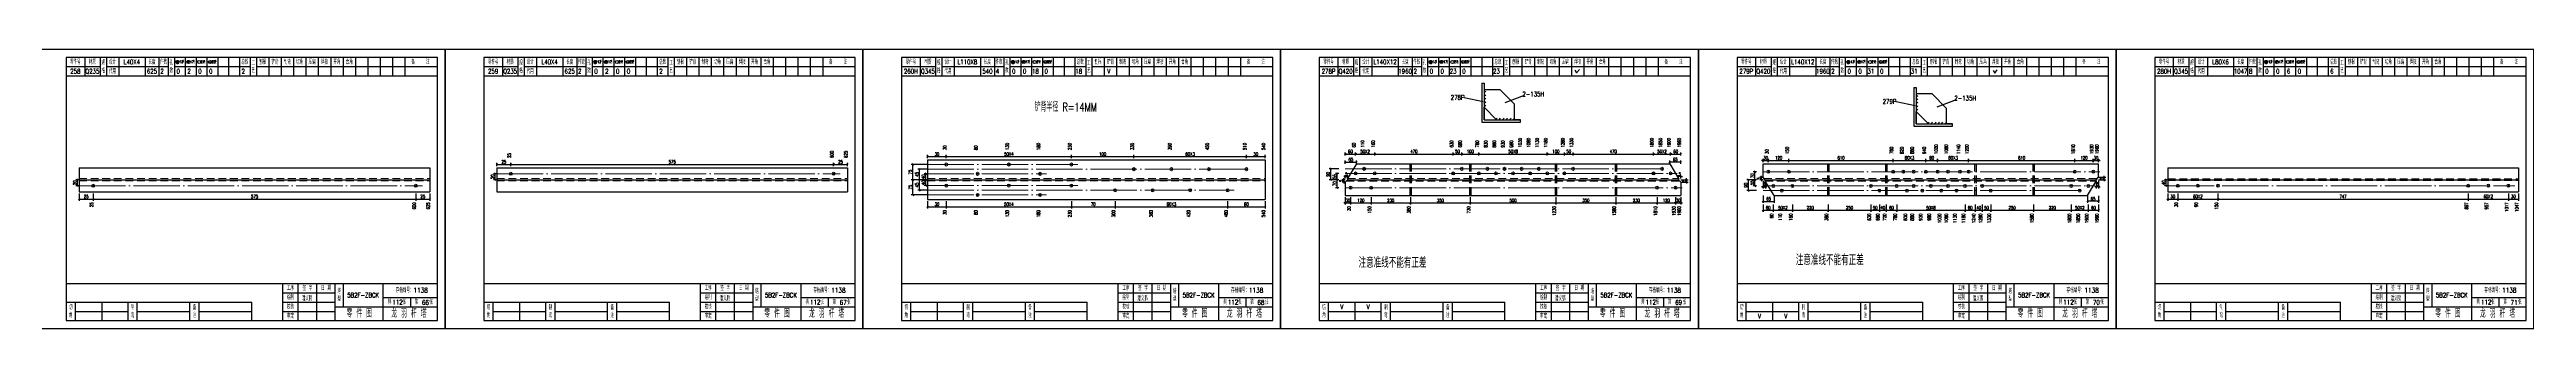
# Model space of a CAD drawing. Header units: millimetres. Extents: x 0 to 30240, y -10896 to -1348.
# Drawn here: x 17564 to 19165, y -2069 to -1889 of the extents above; entities that cross this region are included whole.
import ezdxf
from ezdxf.enums import TextEntityAlignment as Align

# ---------------------------------------------------------------- set-up
doc = ezdxf.new("R2010")
doc.units = ezdxf.units.MM
doc.header["$LTSCALE"] = 20
doc.header["$PDMODE"] = 1
doc.linetypes.add('DASHDOT2X', pattern=[1.75, 1.5, -0.125, 0, -0.125])
doc.linetypes.add('HIDDEN', pattern=[0.375, 0.25, -0.125])
for name, color, linetype, lineweight in [('1', 7, 'Continuous', 25), ('11', 3, 'Continuous', 13), ('2', 1, 'HIDDEN', 13), ('5', 1, 'Continuous', 13), ('7', 2, 'DASHDOT2X', 13)]:
    doc.layers.add(name, color=color, linetype=linetype, lineweight=lineweight)
doc.styles.get("Standard").update_dxf_attribs({"font": 'simplex', "width": 0.7, "bigfont": 'gbhzfs.shx'})
doc.styles.add('SYMBOL_TXT', font='txt.shx', dxfattribs={"width": 0.6})
doc.styles.add('TITLE_TXT', font='simplex.shx', dxfattribs={"width": 0.75, "height": 2.5, "bigfont": 'gbhzfs.shx'})
doc.dimstyles.get("Standard").update_dxf_attribs({"dimtxt": 2.1, "dimasz": 1, "dimexe": 1.05, "dimexo": 0, "dimgap": 0.63, "dimtad": 1, "dimzin": 0, "dimdsep": 46, "dimtxsty": 'standard', "dimblk": 'OBLIQUE', "dimblk1": 'OBLIQUE', "dimblk2": 'OBLIQUE', "dimcen": 0.09, "dimadec": 0, "dimazin": 0, "dimtfac": 1, "dimtdec": 1, "dimtix": 1, "dimtmove": 0, "dimatfit": 3, "dimfxl": 0, "dimtolj": 1, "dimtzin": 0, "dimarcsym": 0})
pattern_1 = [(0, (-3, 0), (0, 0.0125), [])]

# ---------------------------------------------------------------- blocks, each defined once
blk = doc.blocks.new('M12_HOLE')
h = blk.add_hatch()
h.set_pattern_fill('LINE', scale=0.1, style=0)
h.set_pattern_definition(pattern_1)
h.paths.add_polyline_path([(-5, 0, 1), (-1, 0, 1)])
at = {"color": 7}
blk.add_circle((-3, 0), 2, dxfattribs=at)
at = {"color": 7, "attachment_point": 1, "style": 'SYMBOL_TXT'}
for s, insert, char_height, width in [('13\\f??|b0|i0|c0|p54;.', (-0.1, 2.1), 3.5, 5.707), ('5', (3.7, 2.3), 1.8, 2.931)]:
    blk.add_mtext(s, dxfattribs=dict(at, insert=insert, char_height=char_height, width=width))
blk = doc.blocks.new('M16_HOLE')
h = blk.add_hatch()
h.set_pattern_fill('LINE', scale=0.1, style=0)
h.set_pattern_definition(pattern_1)
h.paths.add_polyline_path([(-1.6, 1.4, 0.668179), (-5, 0, 0.198912), (-4.4, -1.4)])
at = {"color": 7}
blk.add_circle((-3, 0), 2, dxfattribs=at)
at = {"color": 7, "attachment_point": 1, "style": 'SYMBOL_TXT'}
for s, insert, char_height, width in [('17.', (-0.4, 2.1), 3.5, 6.316), ('5', (3.6, 2.3), 1.8, 1.822)]:
    blk.add_mtext(s, dxfattribs=dict(at, insert=insert, char_height=char_height, width=width))
blk = doc.blocks.new('M20_HOLE')
at = {"color": 7}
blk.add_circle((-3, 0), 2, dxfattribs=at)
at = {"color": 7, "attachment_point": 1, "style": 'SYMBOL_TXT'}
for s, insert, char_height, width in [('21.', (-0.7, 2), 3.5, 6.074), ('5', (3.3, 2), 1.8, 1.458)]:
    blk.add_mtext(s, dxfattribs=dict(at, insert=insert, char_height=char_height, width=width))
blk = doc.blocks.new('M24_HOLE')
at = {"color": 7}
for radius in [2, 1.5]:
    blk.add_circle((-3, 0), radius, dxfattribs=at)
at = {"color": 7, "attachment_point": 1, "style": 'SYMBOL_TXT'}
for s, insert, char_height, width in [('25.', (-0.7, 2.1), 3.5, 2.429), ('5', (3.9, 2.3), 1.8, 1.944)]:
    blk.add_mtext(s, dxfattribs=dict(at, insert=insert, char_height=char_height, width=width))
blk = doc.blocks.new('JgCard')
for p, q in [((270, 180), (0, 180)), ((0, 180), (0, 0)), ((270, 0), (270, 180)), ((265, 175), (25, 175)), ((25, 175), (25, 5)), ((25, 169), (47, 169)), ((25, 163), (265, 163)), ((37, 175), (37, 163)), ((47, 175), (47, 163)), ((51, 175), (51, 163)), ((51, 169), (91, 169)), ((59, 175), (59, 163)), ((76, 175), (76, 163)), ((85, 175), (85, 163)), ((91, 175), (91, 163)), ((95, 175), (95, 163)), ((95, 169), (144, 169)), ((102, 175), (102, 163)), ((109, 175), (109, 163)), ((116, 175), (116, 163)), ((123, 175), (123, 163)), ((130, 175), (130, 163)), ((137, 175), (137, 163)), ((144, 175), (144, 163)), ((148, 175), (148, 163)), ((148, 169), (265, 169)), ((156, 175), (156, 163)), ((164, 175), (164, 163)), ((172, 175), (172, 163)), ((180, 175), (180, 163)), ((188, 175), (188, 163)), ((196, 175), (196, 163)), ((204, 175), (204, 163)), ((212, 175), (212, 163)), ((220, 175), (220, 163)), ((228, 175), (228, 163)), ((236, 175), (236, 163)), ((244, 175), (244, 163)), ((265, 5), (265, 175)), ((25, 29), (265, 29)), ((25, 17), (145, 17)), ((31, 5), (31, 17)), ((48, 17), (48, 5)), ((65, 5), (65, 17)), ((71, 5), (71, 17)), ((105, 5), (105, 17)), ((111, 5), (111, 17)), ((145, 5), (145, 17)), ((165, 5), (165, 29)), ((165, 23), (199, 23)), ((165, 17), (199, 17)), ((175, 5), (175, 29)), ((187, 5), (187, 29)), ((199, 5), (199, 29)), ((204, 29), (204, 14)), ((230, 5), (230, 29)), ((230, 20), (265, 20)), ((247.5, 20), (247.5, 14)), ((0, 0), (270, 0)), ((25, 5), (265, 5)), ((31, 11), (65, 11)), ((71, 11), (105, 11)), ((111, 11), (145, 11)), ((165, 11), (199, 11)), ((199, 14), (265, 14))]:
    blk.add_line(p, q)
blk.add_lwpolyline([(96, 172, -1), (98, 172, -1)], format="xyb", close=True)
blk.add_point((145, 96))
at = {"xscale": 0.5, "yscale": 0.5, "zscale": 0.5}
for name, p in [('M12_HOLE', (98.5, 172)), ('M16_HOLE', (105.5, 172)), ('M20_HOLE', (112.5, 172)), ('M24_HOLE', (119.5, 172))]:
    blk.add_blockref(name, p, dxfattribs=at)
at = {"style": 'TITLE_TXT', "width": 0.75}
for s, height, p in [('潘义鹏', 3, (177.4, 17.9)), ('存档编号：1138', 3.08, (238, 23.1)), ('龙 羽 杆 塔', 5, (235.2, 7))]:
    blk.add_text(s, height=height, dxfattribs=at).set_placement(p)
at = {"attachment_point": 5, "style": 'TITLE_TXT'}
for s, insert, char_height, width in [('零件号', (31, 172), 3, 15), ('材质', (42, 172), 3, 8), ('规格', (49, 169), 3, 4), ('设计', (55, 172), 3, 8), ('代用', (55, 166), 3, 8), ('长度', (80.5, 172), 3, 8), ('件数', (88, 172), 3, 6), ('孔数', (93, 169), 3, 4), ('总数', (140.5, 172), 3, 7), ('工\\P艺', (146, 169), 3, 4), ('刨根', (152, 172), 3, 8), ('铲背', (160, 172), 3, 8), ('制弯', (168, 172), 3, 8), ('切角', (176, 172), 3, 8), ('压扁', (184, 172), 3, 8), ('焊接', (192, 172), 3, 8), ('开角', (200, 172), 3, 8), ('合角', (208, 172), 3, 8), ('备    注', (254, 172), 3, 22), ('绘制', (170, 20), 3, 10), ('工序', (170, 26), 3, 10), ('签 字', (181, 26), 3, 12), ('日 期', (193, 26), 3, 12), ('塔\\P型', (201.5, 21.5), 3, 5), ('共    张', (238.8, 17), 3, 17.5), ('第    张', (256.2, 17), 3, 17.5), ('切\\P角', (28, 11), 3, 6), ('制\\P弯', (68, 11), 3, 6), ('备\\P注', (108, 11), 3, 6), ('校核', (170, 14), 3, 10), ('审定', (170, 8), 3, 10), ('零 件 图', (214.5, 9.5), 5, 31)]:
    blk.add_mtext(s, dxfattribs=dict(at, insert=insert, char_height=char_height, width=width))
blk = doc.blocks.new('M16')
for p, q in [((-0.7, -0.7), (0.7, 0.7)), ((-0.4, 0), (0.4, 0)), ((0, 0.4), (0, -0.4))]:
    blk.add_line(p, q)
blk.add_circle((0, 0), 1)
for radius in [0.8, 0.6, 0.4, 0.2]:
    blk.add_arc((0, 0), radius, 225, 45)
blk = doc.blocks.new('_Oblique')
at = {"color": 0, "linetype": 'ByBlock', "lineweight": -2}
blk.add_line((-0.5, -0.5), (0.5, 0.5), dxfattribs=at)
blk = doc.blocks.new('M20')
for p, q in [((-0.5, 0), (0.5, 0)), ((0, -0.5), (0, 0.5))]:
    blk.add_line(p, q)
blk.add_circle((0, 0), 1)
blk = doc.blocks.new('*D1666')
at = {"layer": '11', "color": 0, "lineweight": -2}
for p, q in [((18401.8, -1984.3), (18401.8, -1989)), ((18405.2, -1984.3), (18405.2, -1989)), ((18401.8, -1988), (18400.8, -1988)), ((18401.8, -1988), (18405.2, -1988)), ((18405.2, -1988), (18406.2, -1988))]:
    blk.add_line(p, q, dxfattribs=at)
at = {"layer": 'Defpoints', "color": 0}
for p in [(18401.8, -1984.3), (18405.2, -1984.3), (18405.2, -1988)]:
    blk.add_point(p, dxfattribs=at)
at = {"layer": '11', "color": 0, "lineweight": -2}
blk.add_blockref('_Oblique', (18401.8, -1988), dxfattribs=at)
at = {"layer": '11', "color": 0, "lineweight": -2, "rotation": 180}
blk.add_blockref('_Oblique', (18405.2, -1988), dxfattribs=at)
at = {"layer": '11', "color": 0, "insert": (18403.5, -1986.3), "char_height": 2.1, "attachment_point": 5}
blk.add_mtext('\\A1;30', dxfattribs=at)
blk = doc.blocks.new('*D1674')
at = {"layer": '11', "color": 0, "lineweight": -2}
for p, q in [((18615.3, -1984.3), (18615.3, -1989)), ((18618.7, -1984.3), (18618.7, -1989)), ((18615.3, -1988), (18614.3, -1988)), ((18615.3, -1988), (18618.7, -1988)), ((18618.7, -1988), (18619.7, -1988))]:
    blk.add_line(p, q, dxfattribs=at)
at = {"layer": 'Defpoints', "color": 0}
for p in [(18615.3, -1984.3), (18618.7, -1984.3), (18618.7, -1988)]:
    blk.add_point(p, dxfattribs=at)
at = {"layer": '11', "color": 0, "lineweight": -2}
blk.add_blockref('_Oblique', (18615.3, -1988), dxfattribs=at)
at = {"layer": '11', "color": 0, "lineweight": -2, "rotation": 180}
blk.add_blockref('_Oblique', (18618.7, -1988), dxfattribs=at)
at = {"layer": '11', "color": 0, "insert": (18617, -1986.3), "char_height": 2.1, "attachment_point": 5}
blk.add_mtext('\\A1;30', dxfattribs=at)
blk = doc.blocks.new('*D1687')
at = {"layer": '11', "color": 0, "lineweight": -2}
for p, q in [((18401.8, -1971), (18400.8, -1971)), ((18401.8, -1972.1), (18401.8, -1970)), ((18401.8, -1971), (18403.3, -1971)), ((18403.3, -1972.1), (18403.3, -1970)), ((18403.3, -1971), (18404.3, -1971))]:
    blk.add_line(p, q, dxfattribs=at)
at = {"layer": 'Defpoints', "color": 0}
for p in [(18401.8, -1972.1), (18403.3, -1971), (18403.3, -1972.1)]:
    blk.add_point(p, dxfattribs=at)
at = {"layer": '11', "color": 0, "lineweight": -2}
blk.add_blockref('_Oblique', (18401.8, -1971), dxfattribs=at)
at = {"layer": '11', "color": 0, "lineweight": -2, "rotation": 180}
blk.add_blockref('_Oblique', (18403.3, -1971), dxfattribs=at)
at = {"layer": '11', "color": 0, "insert": (18402.5, -1969.4), "char_height": 2.1, "attachment_point": 5}
blk.add_mtext('\\A1;5', dxfattribs=at)
blk = doc.blocks.new('*D1688')
at = {"layer": '11', "color": 0, "lineweight": -2}
for p, q in [((18401.8, -1973), (18399.7, -1973)), ((18401.8, -1974.5), (18399.7, -1974.5)), ((18400.8, -1973), (18400.8, -1972)), ((18400.8, -1973), (18400.8, -1974.5)), ((18400.8, -1974.5), (18400.8, -1975.5))]:
    blk.add_line(p, q, dxfattribs=at)
at = {"layer": 'Defpoints', "color": 0}
for p in [(18400.8, -1974.5), (18401.8, -1973), (18401.8, -1974.5)]:
    blk.add_point(p, dxfattribs=at)
at = {"layer": '11', "color": 0, "lineweight": -2}
for p, rotation in [((18400.8, -1973), 270), ((18400.8, -1974.5), 90)]:
    blk.add_blockref('_Oblique', p, dxfattribs=dict(at, rotation=rotation))
at = {"layer": '11', "color": 0, "insert": (18399.1, -1973.7), "char_height": 2.1, "attachment_point": 5, "rotation": 90}
blk.add_mtext('\\A1;5', dxfattribs=at)
blk = doc.blocks.new('*D1689')
at = {"layer": '11', "color": 0, "lineweight": -2}
for p, q in [((18611.5, -1962.7), (18611.5, -1960.6)), ((18618.7, -1961.6), (18611.5, -1961.6)), ((18618.7, -1962.7), (18618.7, -1960.6))]:
    blk.add_line(p, q, dxfattribs=at)
at = {"layer": 'Defpoints', "color": 0}
for p in [(18611.5, -1961.6), (18611.5, -1962.7), (18618.7, -1962.7)]:
    blk.add_point(p, dxfattribs=at)
at = {"layer": '11', "color": 0, "lineweight": -2, "rotation": 180}
blk.add_blockref('_Oblique', (18611.5, -1961.6), dxfattribs=at)
at = {"layer": '11', "color": 0, "lineweight": -2}
blk.add_blockref('_Oblique', (18618.7, -1961.6), dxfattribs=at)
at = {"layer": '11', "color": 0, "insert": (18615.1, -1959.9), "char_height": 2.1, "attachment_point": 5}
blk.add_mtext('\\A1;65', dxfattribs=at)
blk = doc.blocks.new('*D1690')
at = {"layer": '11', "color": 0, "lineweight": -2}
for p, q in [((18617.2, -1971), (18616.2, -1971)), ((18617.2, -1972.1), (18617.2, -1970)), ((18618.7, -1971), (18617.2, -1971)), ((18618.7, -1972.1), (18618.7, -1970)), ((18618.7, -1971), (18619.7, -1971))]:
    blk.add_line(p, q, dxfattribs=at)
at = {"layer": 'Defpoints', "color": 0}
for p in [(18617.2, -1971), (18617.2, -1972.1), (18618.7, -1972.1)]:
    blk.add_point(p, dxfattribs=at)
at = {"layer": '11', "color": 0, "lineweight": -2}
blk.add_blockref('_Oblique', (18617.2, -1971), dxfattribs=at)
at = {"layer": '11', "color": 0, "lineweight": -2, "rotation": 180}
blk.add_blockref('_Oblique', (18618.7, -1971), dxfattribs=at)
at = {"layer": '11', "color": 0, "insert": (18618, -1969.4), "char_height": 2.1, "attachment_point": 5}
blk.add_mtext('\\A1;5', dxfattribs=at)
blk = doc.blocks.new('*D1691')
at = {"layer": '11', "color": 0, "lineweight": -2}
for p, q in [((18618.7, -1973), (18623.4, -1973)), ((18618.7, -1974.5), (18623.4, -1974.5)), ((18622.4, -1973), (18622.4, -1972)), ((18622.4, -1973), (18622.4, -1974.5)), ((18622.4, -1974.5), (18622.4, -1975.5))]:
    blk.add_line(p, q, dxfattribs=at)
at = {"layer": 'Defpoints', "color": 0}
for p in [(18618.7, -1973), (18618.7, -1974.5), (18622.4, -1974.5)]:
    blk.add_point(p, dxfattribs=at)
at = {"layer": '11', "color": 0, "lineweight": -2}
for p, rotation in [((18622.4, -1973), 270), ((18622.4, -1974.5), 90)]:
    blk.add_blockref('_Oblique', p, dxfattribs=dict(at, rotation=rotation))
at = {"layer": '11', "color": 0, "insert": (18620.7, -1973.7), "char_height": 2.1, "attachment_point": 5, "rotation": 90}
blk.add_mtext('\\A1;5', dxfattribs=at)
blk = doc.blocks.new('*D1710')
at = {"layer": '11', "color": 0, "lineweight": -2}
for p, q in [((18671.8, -1960.6), (18670.8, -1960.6)), ((18671.8, -1961.6), (18671.8, -1959.5)), ((18671.8, -1960.6), (18675.2, -1960.6)), ((18675.2, -1961.6), (18675.2, -1959.5)), ((18675.2, -1960.6), (18676.2, -1960.6))]:
    blk.add_line(p, q, dxfattribs=at)
at = {"layer": 'Defpoints', "color": 0}
for p in [(18671.8, -1961.6), (18675.2, -1960.6), (18675.2, -1961.6)]:
    blk.add_point(p, dxfattribs=at)
at = {"layer": '11', "color": 0, "lineweight": -2}
blk.add_blockref('_Oblique', (18671.8, -1960.6), dxfattribs=at)
at = {"layer": '11', "color": 0, "lineweight": -2, "rotation": 180}
blk.add_blockref('_Oblique', (18675.2, -1960.6), dxfattribs=at)
at = {"layer": '11', "color": 0, "insert": (18673.5, -1958.9), "char_height": 2.1, "attachment_point": 5}
blk.add_mtext('\\A1;30', dxfattribs=at)
blk = doc.blocks.new('*D1718')
at = {"layer": '11', "color": 0, "lineweight": -2}
for p, q in [((18885.3, -1960.6), (18884.3, -1960.6)), ((18885.3, -1961.6), (18885.3, -1959.5)), ((18885.3, -1960.6), (18888.7, -1960.6)), ((18888.7, -1961.6), (18888.7, -1959.5)), ((18888.7, -1960.6), (18889.7, -1960.6))]:
    blk.add_line(p, q, dxfattribs=at)
at = {"layer": 'Defpoints', "color": 0}
for p in [(18885.3, -1961.6), (18888.7, -1960.6), (18888.7, -1961.6)]:
    blk.add_point(p, dxfattribs=at)
at = {"layer": '11', "color": 0, "lineweight": -2}
blk.add_blockref('_Oblique', (18885.3, -1960.6), dxfattribs=at)
at = {"layer": '11', "color": 0, "lineweight": -2, "rotation": 180}
blk.add_blockref('_Oblique', (18888.7, -1960.6), dxfattribs=at)
at = {"layer": '11', "color": 0, "insert": (18887, -1958.9), "char_height": 2.1, "attachment_point": 5}
blk.add_mtext('\\A1;30', dxfattribs=at)
blk = doc.blocks.new('*D1720')
at = {"layer": '11', "color": 0, "lineweight": -2}
for p, q in [((18671.8, -1977.5), (18670.8, -1977.5)), ((18671.8, -1973.8), (18671.8, -1978.6)), ((18671.8, -1977.5), (18673.3, -1977.5)), ((18673.3, -1973.8), (18673.3, -1978.6)), ((18673.3, -1977.5), (18674.3, -1977.5))]:
    blk.add_line(p, q, dxfattribs=at)
at = {"layer": 'Defpoints', "color": 0}
for p in [(18671.8, -1973.8), (18673.3, -1973.8), (18673.3, -1977.5)]:
    blk.add_point(p, dxfattribs=at)
at = {"layer": '11', "color": 0, "lineweight": -2}
blk.add_blockref('_Oblique', (18671.8, -1977.5), dxfattribs=at)
at = {"layer": '11', "color": 0, "lineweight": -2, "rotation": 180}
blk.add_blockref('_Oblique', (18673.3, -1977.5), dxfattribs=at)
at = {"layer": '11', "color": 0, "insert": (18672.5, -1975.8), "char_height": 2.1, "attachment_point": 5}
blk.add_mtext('\\A1;5', dxfattribs=at)
blk = doc.blocks.new('*D1721')
at = {"layer": '11', "color": 0, "lineweight": -2}
for p, q in [((18671.8, -1971.4), (18669.7, -1971.4)), ((18671.8, -1973), (18669.7, -1973)), ((18670.8, -1971.4), (18670.8, -1970.4)), ((18670.8, -1973), (18670.8, -1971.4)), ((18670.8, -1973), (18670.8, -1974))]:
    blk.add_line(p, q, dxfattribs=at)
at = {"layer": 'Defpoints', "color": 0}
for p in [(18670.8, -1971.4), (18671.8, -1971.4), (18671.8, -1973)]:
    blk.add_point(p, dxfattribs=at)
at = {"layer": '11', "color": 0, "lineweight": -2}
for p, rotation in [((18670.8, -1971.4), 270), ((18670.8, -1973), 90)]:
    blk.add_blockref('_Oblique', p, dxfattribs=dict(at, rotation=rotation))
at = {"layer": '11', "color": 0, "insert": (18669.1, -1972.2), "char_height": 2.1, "attachment_point": 5, "rotation": 90}
blk.add_mtext('\\A1;5', dxfattribs=at)
blk = doc.blocks.new('*D1722')
at = {"layer": '11', "color": 0, "lineweight": -2}
for p, q in [((18881.5, -1983.3), (18881.5, -1988)), ((18888.7, -1983.3), (18888.7, -1988)), ((18888.7, -1986.9), (18881.5, -1986.9))]:
    blk.add_line(p, q, dxfattribs=at)
at = {"layer": 'Defpoints', "color": 0}
for p in [(18881.5, -1983.3), (18888.7, -1983.3), (18881.5, -1986.9)]:
    blk.add_point(p, dxfattribs=at)
at = {"layer": '11', "color": 0, "lineweight": -2, "rotation": 180}
blk.add_blockref('_Oblique', (18881.5, -1986.9), dxfattribs=at)
at = {"layer": '11', "color": 0, "lineweight": -2}
blk.add_blockref('_Oblique', (18888.7, -1986.9), dxfattribs=at)
at = {"layer": '11', "color": 0, "insert": (18885.1, -1985.3), "char_height": 2.1, "attachment_point": 5}
blk.add_mtext('\\A1;65', dxfattribs=at)
blk = doc.blocks.new('*D1723')
at = {"layer": '11', "color": 0, "lineweight": -2}
for p, q in [((18887.2, -1977.5), (18886.2, -1977.5)), ((18887.2, -1973.8), (18887.2, -1978.6)), ((18888.7, -1977.5), (18887.2, -1977.5)), ((18888.7, -1973.8), (18888.7, -1978.6)), ((18888.7, -1977.5), (18889.7, -1977.5))]:
    blk.add_line(p, q, dxfattribs=at)
at = {"layer": 'Defpoints', "color": 0}
for p in [(18887.2, -1973.8), (18887.2, -1977.5), (18888.7, -1973.8)]:
    blk.add_point(p, dxfattribs=at)
at = {"layer": '11', "color": 0, "lineweight": -2}
blk.add_blockref('_Oblique', (18887.2, -1977.5), dxfattribs=at)
at = {"layer": '11', "color": 0, "lineweight": -2, "rotation": 180}
blk.add_blockref('_Oblique', (18888.7, -1977.5), dxfattribs=at)
at = {"layer": '11', "color": 0, "insert": (18888, -1975.8), "char_height": 2.1, "attachment_point": 5}
blk.add_mtext('\\A1;5', dxfattribs=at)
blk = doc.blocks.new('*D1724')
at = {"layer": '11', "color": 0, "lineweight": -2}
for p, q in [((18888.7, -1971.4), (18893.4, -1971.4)), ((18888.7, -1973), (18893.4, -1973)), ((18892.4, -1971.4), (18892.4, -1970.4)), ((18892.4, -1973), (18892.4, -1971.4)), ((18892.4, -1973), (18892.4, -1974))]:
    blk.add_line(p, q, dxfattribs=at)
at = {"layer": 'Defpoints', "color": 0}
for p in [(18888.7, -1971.4), (18888.7, -1973), (18892.4, -1971.4)]:
    blk.add_point(p, dxfattribs=at)
at = {"layer": '11', "color": 0, "lineweight": -2}
for p, rotation in [((18892.4, -1971.4), 270), ((18892.4, -1973), 90)]:
    blk.add_blockref('_Oblique', p, dxfattribs=dict(at, rotation=rotation))
at = {"layer": '11', "color": 0, "insert": (18890.7, -1972.2), "char_height": 2.1, "attachment_point": 5, "rotation": 90}
blk.add_mtext('\\A1;5', dxfattribs=at)

msp = doc.modelspace()

# ---------------------------------------------------------------- linework, layer by layer
at = {"layer": '1'}
for p, q in [((18550.241, -1902.147), (18551.276, -1904.051)), ((18551.276, -1904.051), (18553.181, -1901.816)), ((18820.585, -1902.556), (18821.688, -1904.21)), ((18821.688, -1904.21), (18823.16, -1902.05)), ((18490.944, -1922.69), (18478.62, -1920.085)), ((18490.13, -1910.739), (18491.63, -1910.739)), ((18490.13, -1910.739), (18490.13, -1935.739)), ((18491.63, -1910.739), (18491.63, -1914.739)), ((18491.63, -1910.739), (18491.63, -1934.239)), ((18491.63, -1914.739), (18501.63, -1914.739)), ((18491.63, -1916.849), (18492.63, -1915.849)), ((18491.63, -1919.094), (18492.63, -1918.094)), ((18491.63, -1921.339), (18492.63, -1920.339)), ((18511.13, -1924.239), (18501.63, -1914.739)), ((18505.203, -1923.171), (18517.656, -1918.451)), ((18769.313, -1913.405), (18769.313, -1938.405)), ((18769.313, -1913.405), (18770.813, -1913.405)), ((18770.813, -1913.405), (18770.813, -1936.905)), ((18770.813, -1913.405), (18770.813, -1917.405)), ((18770.813, -1917.405), (18780.813, -1917.405)), ((18770.813, -1919.515), (18771.813, -1918.515)), ((18770.813, -1921.76), (18771.813, -1920.76)), ((18790.313, -1926.905), (18780.813, -1917.405)), ((18784.387, -1925.837), (18796.84, -1921.117)), ((18490.13, -1935.739), (18515.13, -1935.739)), ((18491.63, -1923.584), (18492.63, -1922.584)), ((18491.63, -1925.829), (18492.63, -1924.829)), ((18499.63, -1934.239), (18491.63, -1926.239)), ((18491.63, -1934.239), (18491.63, -1926.239)), ((18491.63, -1934.239), (18491.63, -1930.239)), ((18491.63, -1934.239), (18499.63, -1934.239)), ((18491.63, -1934.239), (18515.13, -1934.239)), ((18498.935, -1934.239), (18499.935, -1933.239)), ((18501.181, -1934.239), (18502.181, -1933.239)), ((18503.426, -1934.239), (18504.426, -1933.239)), ((18505.671, -1934.239), (18506.671, -1933.239)), ((18507.916, -1934.239), (18508.916, -1933.239)), ((18510.161, -1934.239), (18511.161, -1933.239)), ((18511.13, -1934.239), (18511.13, -1924.239)), ((18515.13, -1934.239), (18511.13, -1934.239)), ((18515.13, -1935.739), (18515.13, -1934.239)), ((18770.128, -1925.356), (18757.803, -1922.751)), ((18770.813, -1924.005), (18771.813, -1923.005)), ((18770.813, -1926.25), (18771.813, -1925.25)), ((18770.813, -1928.495), (18771.813, -1927.495)), ((18770.813, -1936.905), (18770.813, -1928.905)), ((18778.813, -1936.905), (18770.813, -1928.905)), ((18770.813, -1936.905), (18770.813, -1932.905)), ((18770.813, -1936.905), (18794.313, -1936.905)), ((18770.813, -1936.905), (18778.813, -1936.905)), ((18778.119, -1936.905), (18779.119, -1935.905)), ((18780.364, -1936.905), (18781.364, -1935.905)), ((18782.609, -1936.905), (18783.609, -1935.905)), ((18784.854, -1936.905), (18785.854, -1935.905)), ((18787.099, -1936.905), (18788.099, -1935.905)), ((18789.344, -1936.905), (18790.344, -1935.905)), ((18790.313, -1936.905), (18790.313, -1926.905)), ((18794.313, -1936.905), (18790.313, -1936.905)), ((18794.313, -1938.405), (18794.313, -1936.905)), ((18769.313, -1938.405), (18794.313, -1938.405)), ((17583.4, -1965.196), (17583.4, -1980.736)), ((17583.4, -1965.196), (17810, -1965.196)), ((17810, -1965.196), (17810, -1980.736)), ((17853.4, -1965.196), (17853.4, -1980.736)), ((17853.4, -1965.196), (18080, -1965.196)), ((18080, -1965.196), (18080, -1980.736)), ((18131.8, -1960.156), (18131.8, -1985.776)), ((18131.8, -1960.156), (18350, -1960.156)), ((18350, -1960.156), (18350, -1985.776)), ((18408.993, -1962.676), (18403.291, -1972.084)), ((18408.993, -1962.676), (18611.507, -1962.676)), ((18611.507, -1962.676), (18617.209, -1972.084)), ((18671.8, -1971.422), (18671.8, -1962.676)), ((18671.8, -1962.676), (18888.7, -1962.676)), ((18888.7, -1971.422), (18888.7, -1962.676)), ((18933.4, -1965.196), (18933.4, -1980.736)), ((18933.4, -1965.196), (19160, -1965.196)), ((19160, -1965.196), (19160, -1980.736)), ((17583.4, -1972.966), (17810, -1972.966)), ((17583.4, -1980.736), (17810, -1980.736)), ((17853.4, -1972.966), (18080, -1972.966)), ((17853.4, -1980.736), (18080, -1980.736)), ((18131.8, -1972.966), (18350, -1972.966)), ((18403.291, -1972.966), (18401.8, -1974.509)), ((18401.8, -1974.509), (18401.8, -1983.256)), ((18401.8, -1983.256), (18618.7, -1983.256)), ((18403.291, -1972.084), (18403.291, -1972.966)), ((18403.291, -1972.966), (18617.209, -1972.966)), ((18617.209, -1972.084), (18617.209, -1972.966)), ((18617.209, -1972.966), (18618.7, -1974.509)), ((18618.7, -1974.509), (18618.7, -1983.256)), ((18673.291, -1972.966), (18671.8, -1971.422)), ((18673.291, -1973.848), (18673.291, -1972.966)), ((18673.291, -1972.966), (18887.209, -1972.966)), ((18678.993, -1983.256), (18673.291, -1973.848)), ((18678.993, -1983.256), (18881.507, -1983.256)), ((18881.507, -1983.256), (18887.209, -1973.848)), ((18887.209, -1972.966), (18888.7, -1971.422)), ((18887.209, -1973.848), (18887.209, -1972.966)), ((18933.4, -1972.966), (19160, -1972.966)), ((18933.4, -1980.736), (19160, -1980.736)), ((18131.8, -1985.776), (18350, -1985.776))]:
    msp.add_line(p, q, dxfattribs=at)
at = {"layer": '1', "linetype": 'HIDDEN'}
for p, q in [((18443.433, -1962.676), (18443.433, -1983.256)), ((18444.295, -1962.676), (18444.295, -1983.256)), ((18482.142, -1962.676), (18482.142, -1983.256)), ((18483.027, -1962.676), (18483.027, -1983.256)), ((18537.473, -1962.676), (18537.473, -1983.256)), ((18538.358, -1962.676), (18538.358, -1983.256)), ((18576.205, -1962.676), (18576.205, -1983.256)), ((18577.091, -1962.676), (18577.091, -1983.256)), ((18713.433, -1962.676), (18713.433, -1983.256)), ((18714.295, -1962.676), (18714.295, -1983.256)), ((18751.035, -1962.676), (18751.035, -1983.256)), ((18751.92, -1962.676), (18751.92, -1983.256)), ((18808.588, -1962.676), (18808.588, -1983.256)), ((18809.465, -1962.676), (18809.465, -1983.256)), ((18846.205, -1962.676), (18846.205, -1983.256)), ((18847.091, -1962.676), (18847.091, -1983.256))]:
    msp.add_line(p, q, dxfattribs=at)
at = {"layer": '2'}
for p, q in [((17583.4, -1972.189), (17810, -1972.189)), ((17583.4, -1973.743), (17810, -1973.743)), ((17853.4, -1972.189), (18080, -1972.189)), ((17853.4, -1973.743), (18080, -1973.743)), ((18131.8, -1972.204), (18350, -1972.204)), ((18131.8, -1973.728), (18350, -1973.728)), ((18402.439, -1973.848), (18618.061, -1973.848)), ((18403.291, -1972.084), (18617.209, -1972.084)), ((18672.439, -1972.084), (18888.061, -1972.084)), ((18673.291, -1973.848), (18887.209, -1973.848)), ((18933.4, -1972.383), (19160, -1972.383)), ((18933.4, -1973.549), (19160, -1973.549))]:
    msp.add_line(p, q, dxfattribs=at)
at = {"layer": '7'}
for p, q in [((17853.4, -1969.081), (18075.26, -1969.081)), ((18131.8, -1963.156), (18228.937, -1963.156)), ((18131.8, -1966.156), (18342.078, -1966.156)), ((18131.8, -1969.156), (18208.733, -1969.156)), ((18401.8, -1965.923), (18610.727, -1965.923)), ((18401.8, -1968.923), (18616.26, -1968.923)), ((18671.8, -1967.821), (18889.46, -1967.821)), ((17583.4, -1976.851), (17805.26, -1976.851)), ((18131.8, -1976.776), (18228.937, -1976.776)), ((18131.8, -1979.776), (18329.956, -1979.776)), ((18131.8, -1982.776), (18208.733, -1982.776)), ((18401.8, -1978.111), (18619.46, -1978.111)), ((18671.8, -1977.008), (18886.26, -1977.008)), ((18671.8, -1980.008), (18880.727, -1980.008)), ((18933.4, -1976.851), (19157.775, -1976.851))]:
    msp.add_line(p, q, dxfattribs=at)

# ---------------------------------------------------------------- block references
at = {"layer": '1'}
for p in [(17550, -2068.966), (17820, -2068.966), (18090, -2068.966), (18360, -2068.966), (18630, -2068.966), (18900, -2068.966)]:
    msp.add_blockref('JgCard', p, dxfattribs=at)
at = {"layer": '5'}
for name, p in [('M16', (17862.469, -1969.081)), ('M16', (18071.06, -1969.081)), ('M20', (18143.922, -1963.156)), ('M20', (18164.126, -1969.156)), ('M20', (18184.33, -1963.156)), ('M20', (18204.533, -1969.156)), ('M20', (18224.737, -1963.156)), ('M20', (18265.144, -1966.156)), ('M20', (18289.389, -1966.156)), ('M20', (18313.633, -1966.156)), ('M20', (18337.878, -1966.156)), ('M20', (18408.44, -1968.923)), ('M20', (18413.973, -1965.923)), ('M20', (18420.82, -1968.923)), ('M20', (18471.518, -1968.923)), ('M20', (18477.051, -1965.923)), ('M20', (18488.117, -1968.923)), ('M20', (18493.651, -1965.923)), ('M20', (18499.184, -1968.923)), ('M20', (18504.717, -1965.923)), ('M20', (18510.25, -1968.923)), ('M20', (18515.783, -1965.923)), ('M20', (18521.316, -1968.923)), ('M20', (18526.849, -1965.923)), ('M20', (18532.383, -1968.923)), ('M20', (18543.449, -1968.923)), ('M20', (18548.982, -1965.923)), ('M20', (18600.994, -1968.923)), ('M20', (18606.527, -1965.923)), ('M20', (18612.06, -1968.923)), ('M20', (18675.24, -1967.821)), ('M20', (18688.52, -1967.821)), ('M20', (18755.904, -1967.821)), ('M20', (18762.544, -1967.821)), ('M20', (18769.184, -1967.821)), ('M20', (18777.017, -1967.821)), ('M20', (18784.677, -1967.821)), ('M20', (18791.316, -1967.821)), ('M20', (18799.149, -1967.821)), ('M20', (18804.683, -1967.821)), ('M20', (18873.294, -1967.821)), ('M20', (18885.26, -1967.821)), ('M16', (17592.469, -1976.851)), ('M16', (17801.06, -1976.851)), ('M20', (18143.922, -1976.776)), ('M20', (18164.126, -1982.776)), ('M20', (18184.33, -1976.776)), ('M20', (18204.533, -1982.776)), ('M20', (18224.737, -1976.776)), ('M20', (18253.022, -1979.776)), ('M20', (18277.267, -1979.776)), ('M20', (18301.511, -1979.776)), ('M20', (18325.756, -1979.776)), ('M20', (18405.24, -1978.111)), ('M20', (18418.52, -1978.111)), ('M20', (18603.294, -1978.111)), ('M20', (18615.26, -1978.111)), ('M20', (18678.44, -1977.008)), ('M20', (18683.973, -1980.008)), ('M20', (18690.82, -1977.008)), ('M20', (18741.518, -1977.008)), ('M20', (18747.051, -1980.008)), ('M20', (18758.204, -1977.008)), ('M20', (18764.844, -1980.008)), ('M20', (18769.184, -1977.008)), ('M20', (18774.717, -1980.008)), ('M20', (18780.25, -1977.008)), ('M20', (18786.977, -1980.008)), ('M20', (18791.316, -1977.008)), ('M20', (18796.849, -1980.008)), ('M20', (18802.383, -1977.008)), ('M20', (18813.449, -1977.008)), ('M20', (18818.982, -1980.008)), ('M20', (18870.994, -1977.008)), ('M20', (18876.527, -1980.008)), ('M20', (18882.06, -1977.008)), ('M20', (18939.895, -1976.851)), ('M20', (18952.885, -1976.851)), ('M20', (18965.874, -1976.851)), ('M20', (19127.596, -1976.851)), ('M20', (19140.585, -1976.851)), ('M20', (19153.575, -1976.851))]:
    msp.add_blockref(name, p, dxfattribs=at)

# ---------------------------------------------------------------- texts
at = {"style": 'TITLE_TXT', "width": 0.75}
for s, p in [('112', (17785.855, -2053.439)), ('66', (17805.003, -2053.654)), ('112', (18055.855, -2053.439)), ('67', (18075.003, -2053.654)), ('112', (18325.855, -2053.439)), ('68', (18345.003, -2053.654)), ('112', (18595.855, -2053.439)), ('69', (18615.003, -2053.654)), ('112', (18865.855, -2053.439)), ('70', (18885.003, -2053.654)), ('112', (19135.855, -2053.439)), ('71', (19155.003, -2053.654))]:
    msp.add_text(s, height=3, dxfattribs=at).set_placement(p)
at = {"layer": '1', "width": 0.7}
for s, height, p in [('258', 3, (17581, -1902.966)), ('Q235', 3, (17592, -1902.966)), ('L40X4', 3, (17617.5, -1896.966)), ('625', 3, (17630.5, -1902.966)), ('2', 3, (17637, -1902.966)), ('0', 3, (17647.5, -1902.966)), ('2', 3, (17654.5, -1902.966)), ('0', 3, (17661.5, -1902.966)), ('0', 3, (17668.5, -1902.966)), ('2', 3, (17689.5, -1902.966)), ('259', 3, (17851, -1902.966)), ('Q235', 3, (17862, -1902.966)), ('L40X4', 3, (17887.5, -1896.966)), ('625', 3, (17900.5, -1902.966)), ('2', 3, (17907, -1902.966)), ('0', 3, (17917.5, -1902.966)), ('2', 3, (17924.5, -1902.966)), ('0', 3, (17931.5, -1902.966)), ('0', 3, (17938.5, -1902.966)), ('2', 3, (17959.5, -1902.966)), ('260H', 3, (18121, -1902.966)), ('Q345', 3, (18132, -1902.966)), ('L110X8', 3, (18157.5, -1896.966)), ('540', 3, (18170.5, -1902.966)), ('4', 3, (18177, -1902.966)), ('0', 3, (18187.5, -1902.966)), ('0', 3, (18194.5, -1902.966)), ('18', 3, (18201.5, -1902.966)), ('0', 3, (18208.5, -1902.966)), ('18', 3, (18229.5, -1902.966)), ('278P', 3, (18391, -1902.966)), ('Q420', 3, (18402, -1902.966)), ('L140X12', 3, (18427.5, -1896.966)), ('1960', 3, (18440.5, -1902.966)), ('2', 3, (18447, -1902.966)), ('0', 3, (18457.5, -1902.966)), ('0', 3, (18464.5, -1902.966)), ('23', 3, (18471.5, -1902.966)), ('0', 3, (18478.5, -1902.966)), ('23', 3, (18499.5, -1902.966)), ('279P', 3, (18661, -1902.966)), ('Q420', 3, (18672, -1902.966)), ('L140X12', 3, (18697.5, -1896.966)), ('1960', 3, (18710.5, -1902.966)), ('2', 3, (18717, -1902.966)), ('0', 3, (18727.5, -1902.966)), ('0', 3, (18734.5, -1902.966)), ('31', 3, (18741.5, -1902.966)), ('0', 3, (18748.5, -1902.966)), ('31', 3, (18769.5, -1902.966)), ('280H', 3, (18931, -1902.966)), ('Q345', 3, (18942, -1902.966)), ('L80X6', 3, (18967.5, -1896.966)), ('1047', 3, (18980.5, -1902.966)), ('8', 3, (18987, -1902.966)), ('0', 3, (18997.5, -1902.966)), ('0', 3, (19004.5, -1902.966)), ('6', 3, (19011.5, -1902.966)), ('0', 3, (19018.5, -1902.966)), ('6', 3, (19039.5, -1902.966)), ('278P', 3, (18474.426, -1919.793)), ('2-135H', 3, (18523.328, -1917.669)), ('279P', 3, (18753.61, -1922.459)), ('2-135H', 3, (18802.512, -1920.335)), ('铲背半径 R=14MM', 5.49229, (18221.105, -1926.148)), ('注意准线不能有正差', 6.9721, (18432.342, -2026.389)), ('注意准线不能有正差', 6.9721, (18714.942, -2024.699)), ('V', 3, (18399.5, -2054.966)), ('V', 3, (18416.5, -2054.966)), ('V', 3, (18669.5, -2060.966)), ('V', 3, (18686.5, -2060.966))]:
    msp.add_text(s, height=height, dxfattribs=at).set_placement(p, align=Align.MIDDLE_CENTER)
for s, p in [('30', (18143.922, -1953.856)), ('80', (18164.126, -1953.856)), ('130', (18184.33, -1953.856)), ('180', (18204.533, -1953.856)), ('230', (18224.737, -1953.856)), ('330', (18265.144, -1953.856)), ('390', (18289.389, -1953.856)), ('450', (18313.633, -1953.856)), ('510', (18337.878, -1953.856)), ('540', (18350, -1953.856)), ('60', (18408.44, -1952.176)), ('110', (18413.973, -1952.176)), ('160', (18420.82, -1952.176)), ('630', (18471.518, -1952.176)), ('680', (18477.051, -1952.176)), ('780', (18488.117, -1952.176)), ('830', (18493.651, -1952.176)), ('880', (18499.184, -1952.176)), ('930', (18504.717, -1952.176)), ('980', (18510.25, -1952.176)), ('1030', (18515.783, -1952.176)), ('1080', (18521.316, -1952.176)), ('1130', (18526.849, -1952.176)), ('1180', (18532.383, -1952.176)), ('1280', (18543.449, -1952.176)), ('1330', (18548.982, -1952.176)), ('1800', (18600.994, -1952.176)), ('1850', (18606.527, -1952.176)), ('1900', (18612.06, -1952.176)), ('1960', (18618.7, -1952.176)), ('150', (18688.52, -1956.376)), ('760', (18755.904, -1956.376)), ('820', (18762.544, -1956.376)), ('880', (18769.184, -1956.376)), ('940', (18777.017, -1956.376)), ('1020', (18784.677, -1956.376)), ('1080', (18791.316, -1956.376)), ('1140', (18799.149, -1956.376)), ('1200', (18804.683, -1956.376)), ('1810', (18873.294, -1956.376)), ('1930', (18885.26, -1956.376)), ('1960', (18888.7, -1956.376)), ('25', (17862.483, -1958.896)), ('600', (18070.943, -1958.896)), ('625', (18080, -1958.896)), ('30', (18675.24, -1956.376))]:
    msp.add_text(s, height=2.1, rotation=90, dxfattribs=at).set_placement(p)
for s, p in [('25', (17592.483, -1987.561)), ('600', (17800.943, -1987.561)), ('625', (17810, -1987.561)), ('30', (18143.922, -1992.601)), ('80', (18164.126, -1992.601)), ('130', (18184.33, -1992.601)), ('180', (18204.533, -1992.601)), ('230', (18224.737, -1992.601)), ('300', (18253.022, -1992.601)), ('360', (18277.267, -1992.601)), ('420', (18301.511, -1992.601)), ('480', (18325.756, -1992.601)), ('540', (18350, -1992.601)), ('30', (18405.24, -1990.081)), ('150', (18418.52, -1990.081)), ('380', (18443.852, -1990.081)), ('730', (18482.584, -1990.081)), ('1230', (18537.916, -1990.081)), ('1580', (18576.648, -1990.081)), ('1810', (18603.294, -1990.081)), ('1930', (18615.26, -1990.081)), ('1960', (18618.7, -1990.081)), ('60', (18678.44, -1994.806)), ('110', (18683.973, -1994.806)), ('160', (18690.82, -1994.806)), ('380', (18713.852, -1994.806)), ('630', (18741.518, -1994.806)), ('680', (18747.051, -1994.806)), ('720', (18751.478, -1994.806)), ('780', (18758.204, -1994.806)), ('830', (18764.844, -1994.806)), ('880', (18769.184, -1994.806)), ('930', (18774.717, -1994.806)), ('980', (18780.25, -1994.806)), ('1030', (18786.977, -1994.806)), ('1080', (18791.316, -1994.806)), ('1130', (18796.849, -1994.806)), ('1180', (18802.383, -1994.806)), ('1240', (18809.022, -1994.806)), ('1280', (18813.449, -1994.806)), ('1330', (18818.982, -1994.806)), ('1580', (18846.648, -1994.806)), ('1800', (18870.994, -1994.806)), ('1850', (18876.527, -1994.806)), ('1900', (18882.06, -1994.806)), ('1960', (18888.7, -1994.806)), ('30', (18939.896, -1987.561)), ('90', (18952.886, -1987.561)), ('150', (18965.876, -1987.561)), ('897', (19127.524, -1987.561)), ('957', (19140.514, -1987.561)), ('1017', (19153.504, -1987.561)), ('1047', (19160, -1987.561))]:
    msp.add_text(s, height=2.1, rotation=90, dxfattribs=at).set_placement(p, align=Align.RIGHT)
at = {"layer": '1', "char_height": 3, "attachment_point": 5}
for s, insert, width in [('V', (18249, -1902.966), 8), ('5B2F-ZBCK', (17767, -2047.466), 26), ('5B2F-ZBCK', (18037, -2047.466), 26), ('5B2F-ZBCK', (18307, -2047.466), 26), ('5B2F-ZBCK', (18577, -2047.466), 26), ('5B2F-ZBCK', (18847, -2047.466), 26), ('5B2F-ZBCK', (19117, -2047.466), 26)]:
    msp.add_mtext(s, dxfattribs=dict(at, insert=insert, width=width))

# ---------------------------------------------------------------- dimensions: what is measured, and where the dimension line sits
at = {"layer": '1'}
for base, p1, p2, text in [((17852.35, -1969.081), (17853.35, -1972.966), (17853.35, -1969.081), '20'), ((18122.35, -1963.156), (18131.75, -1972.966), (18131.75, -1963.156), '75'), ((18126.55, -1966.156), (18131.75, -1972.966), (18131.75, -1966.156), '45'), ((18130.75, -1969.156), (18131.75, -1972.966), (18131.75, -1969.156), '40'), ((18392.35, -1965.923), (18397.55, -1972.966), (18397.55, -1965.923), '90'), ((18396.55, -1968.923), (18397.55, -1972.966), (18397.55, -1968.923), '55'), ((18666.55, -1967.821), (18667.55, -1972.966), (18667.55, -1967.821), '70'), ((17582.35, -1972.966), (17583.35, -1976.851), (17583.35, -1972.966), '20'), ((18122.35, -1972.966), (18131.75, -1982.776), (18131.75, -1972.966), '75'), ((18126.55, -1972.966), (18131.75, -1979.776), (18131.75, -1972.966), '45'), ((18130.75, -1972.966), (18131.75, -1976.776), (18131.75, -1972.966), '40'), ((18396.55, -1972.966), (18397.55, -1978.111), (18397.55, -1972.966), '70'), ((18662.35, -1972.966), (18667.55, -1980.008), (18667.55, -1972.966), '90'), ((18666.55, -1972.966), (18667.55, -1977.008), (18667.55, -1972.966), '55'), ((18932.35, -1972.966), (18933.35, -1976.851), (18933.35, -1972.966), '40')]:
    msp.add_linear_dim(base=base, p1=p1, p2=p2, angle=90, text=text, dimstyle='standard', dxfattribs=at).render()
at = {"layer": '11'}
for base, p1, p2, text in [((17862.469, -1963.096), (17853.4, -1964.146), (17862.469, -1964.146), '25'), ((18071.06, -1963.096), (17862.469, -1964.146), (18071.06, -1964.146), '575'), ((18080, -1963.096), (18071.06, -1964.146), (18080, -1964.146), '25'), ((18143.922, -1958.056), (18131.8, -1959.106), (18143.922, -1959.106), '30'), ((18224.737, -1958.056), (18143.922, -1959.106), (18224.737, -1959.106), '50X4'), ((18265.144, -1958.056), (18224.737, -1959.106), (18265.144, -1959.106), '100'), ((18337.878, -1958.056), (18265.144, -1959.106), (18337.878, -1959.106), '60X3'), ((18350, -1958.056), (18337.878, -1959.106), (18350, -1959.106), '30'), ((18408.44, -1956.376), (18401.8, -1957.426), (18408.44, -1957.426), '60'), ((18408.993, -1961.626), (18401.8, -1962.676), (18408.993, -1962.676), '65'), ((18420.82, -1956.376), (18408.44, -1957.426), (18420.82, -1957.426), '50X2'), ((18471.518, -1956.376), (18420.82, -1957.426), (18471.518, -1957.426), '470'), ((18477.051, -1956.376), (18471.518, -1957.426), (18477.051, -1957.426), '50'), ((18488.117, -1956.376), (18477.051, -1957.426), (18488.117, -1957.426), '100'), ((18532.383, -1956.376), (18488.117, -1957.426), (18532.383, -1957.426), '50X8'), ((18543.449, -1956.376), (18532.383, -1957.426), (18543.449, -1957.426), '100'), ((18548.982, -1956.376), (18543.449, -1957.426), (18548.982, -1957.426), '50'), ((18600.994, -1956.376), (18548.982, -1957.426), (18600.994, -1957.426), '470'), ((18612.06, -1956.376), (18600.994, -1957.426), (18612.06, -1957.426), '50X2'), ((18618.7, -1956.376), (18612.06, -1957.426), (18618.7, -1957.426), '60'), ((18688.52, -1960.576), (18675.24, -1961.626), (18688.52, -1961.626), '120'), ((18755.904, -1960.576), (18688.52, -1961.626), (18755.904, -1961.626), '610'), ((18777.017, -1960.576), (18755.904, -1961.626), (18777.017, -1961.626), '60X3'), ((18784.677, -1960.576), (18777.017, -1961.626), (18784.677, -1961.626), '80'), ((18804.683, -1960.576), (18784.677, -1961.626), (18804.683, -1961.626), '60X3'), ((18873.294, -1960.576), (18804.683, -1961.626), (18873.294, -1961.626), '610'), ((18885.26, -1960.576), (18873.294, -1961.626), (18885.26, -1961.626), '120'), ((17592.469, -1985.461), (17583.4, -1981.786), (17592.469, -1981.786), '25'), ((17801.06, -1985.461), (17592.469, -1981.786), (17801.06, -1981.786), '575'), ((17810, -1985.461), (17801.06, -1981.786), (17810, -1981.786), '25'), ((18418.52, -1987.981), (18405.24, -1984.306), (18418.52, -1984.306), '120'), ((18443.852, -1987.981), (18418.52, -1984.306), (18443.852, -1984.306), '230'), ((18482.584, -1987.981), (18443.852, -1984.306), (18482.584, -1984.306), '350'), ((18537.916, -1987.981), (18482.584, -1984.306), (18537.916, -1984.306), '500'), ((18576.648, -1987.981), (18537.916, -1984.306), (18576.648, -1984.306), '350'), ((18603.294, -1987.981), (18576.648, -1984.306), (18603.294, -1984.306), '230'), ((18615.26, -1987.981), (18603.294, -1984.306), (18615.26, -1984.306), '120'), ((18678.993, -1986.931), (18671.8, -1983.256), (18678.993, -1983.256), '65'), ((18939.895, -1985.461), (18933.4, -1981.786), (18939.895, -1981.786), '30'), ((18965.874, -1985.461), (18939.895, -1981.786), (18965.874, -1981.786), '60X2'), ((19127.596, -1985.461), (18965.874, -1981.786), (19127.596, -1981.786), '747'), ((19153.575, -1985.461), (19127.596, -1981.786), (19153.575, -1981.786), '60X2'), ((19160, -1985.461), (19153.575, -1981.786), (19160, -1981.786), '30'), ((18143.922, -1990.501), (18131.8, -1986.826), (18143.922, -1986.826), '30'), ((18224.737, -1990.501), (18143.922, -1986.826), (18224.737, -1986.826), '50X4'), ((18253.022, -1990.501), (18224.737, -1986.826), (18253.022, -1986.826), '70'), ((18325.756, -1990.501), (18253.022, -1986.826), (18325.756, -1986.826), '60X3'), ((18350, -1990.501), (18325.756, -1986.826), (18350, -1986.826), '60'), ((18678.44, -1992.706), (18671.8, -1989.031), (18678.44, -1989.031), '60'), ((18690.82, -1992.706), (18678.44, -1989.031), (18690.82, -1989.031), '50X2'), ((18713.852, -1992.706), (18690.82, -1989.031), (18713.852, -1989.031), '220'), ((18741.518, -1992.706), (18713.852, -1989.031), (18741.518, -1989.031), '250'), ((18747.051, -1992.706), (18741.518, -1989.031), (18747.051, -1989.031), '50'), ((18751.478, -1992.706), (18747.051, -1989.031), (18751.478, -1989.031), '40'), ((18758.204, -1992.706), (18751.478, -1989.031), (18758.204, -1989.031), '60'), ((18802.383, -1992.706), (18758.204, -1989.031), (18802.383, -1989.031), '50X8'), ((18809.022, -1992.706), (18802.383, -1989.031), (18809.022, -1989.031), '60'), ((18813.449, -1992.706), (18809.022, -1989.031), (18813.449, -1989.031), '40'), ((18818.982, -1992.706), (18813.449, -1989.031), (18818.982, -1989.031), '50'), ((18846.648, -1992.706), (18818.982, -1989.031), (18846.648, -1989.031), '250'), ((18870.994, -1992.706), (18846.648, -1989.031), (18870.994, -1989.031), '220'), ((18882.06, -1992.706), (18870.994, -1989.031), (18882.06, -1989.031), '50X2'), ((18888.7, -1992.706), (18882.06, -1989.031), (18888.7, -1989.031), '60')]:
    msp.add_linear_dim(base=base, p1=p1, p2=p2, text=text, dimstyle='standard', dxfattribs=at).render()
for base, p1, p2, text, picture, middle in [((18403.291, -1971.034), (18401.8, -1972.084), (18403.291, -1972.084), '5', '*D1687', (18402.545, -1969.354)), ((18611.507, -1961.626), (18618.7, -1962.676), (18611.507, -1962.676), '65', '*D1689', (18615.103, -1959.946)), ((18617.209, -1971.034), (18618.7, -1972.084), (18617.209, -1972.084), '5', '*D1690', (18617.955, -1969.354)), ((18675.24, -1960.576), (18671.8, -1961.626), (18675.24, -1961.626), '30', '*D1710', (18673.52, -1958.896)), ((18888.7, -1960.576), (18885.26, -1961.626), (18888.7, -1961.626), '30', '*D1718', (18886.98, -1958.896)), ((18405.24, -1987.981), (18401.8, -1984.306), (18405.24, -1984.306), '30', '*D1666', (18403.52, -1986.301)), ((18618.7, -1987.981), (18615.26, -1984.306), (18618.7, -1984.306), '30', '*D1674', (18616.98, -1986.301)), ((18673.291, -1977.523), (18671.8, -1973.848), (18673.291, -1973.848), '5', '*D1720', (18672.545, -1975.843)), ((18881.507, -1986.931), (18888.7, -1983.256), (18881.507, -1983.256), '65', '*D1722', (18885.103, -1985.251)), ((18887.209, -1977.523), (18888.7, -1973.848), (18887.209, -1973.848), '5', '*D1723', (18887.955, -1975.843))]:
    dim = msp.add_linear_dim(base=base, p1=p1, p2=p2, text=text, dimstyle='standard', dxfattribs=at)
    dim.commit()
    dim.dimension.update_dxf_attribs({"geometry": picture, "text_midpoint": middle})
for base, p1, p2, picture, middle in [((18400.75, -1974.509), (18401.8, -1972.966), (18401.8, -1974.509), '*D1688', (18399.07, -1973.738)), ((18622.375, -1974.509), (18618.7, -1972.966), (18618.7, -1974.509), '*D1691', (18620.695, -1973.738)), ((18670.75, -1971.422), (18671.8, -1972.966), (18671.8, -1971.422), '*D1721', (18669.07, -1972.194)), ((18892.375, -1971.422), (18888.7, -1972.966), (18888.7, -1971.422), '*D1724', (18890.695, -1972.194))]:
    dim = msp.add_linear_dim(base=base, p1=p1, p2=p2, angle=90, text='5', dimstyle='standard', dxfattribs=at)
    dim.commit()
    dim.dimension.update_dxf_attribs({"geometry": picture, "text_midpoint": middle})

doc.saveas('drawing.dxf')
